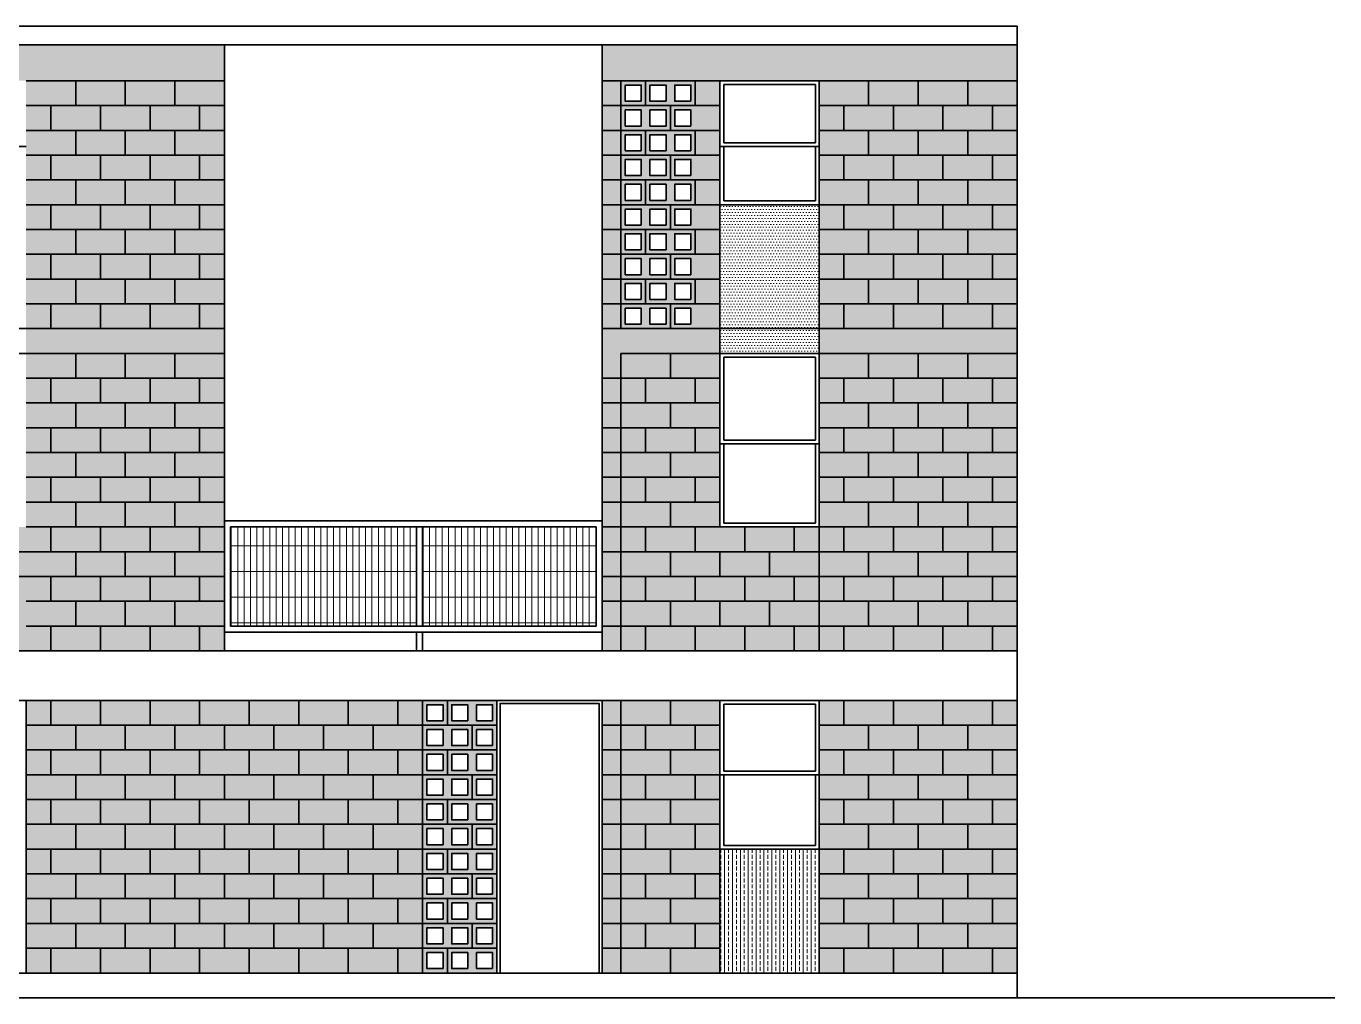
# Model space of a CAD drawing. Header units: inches. Extents: x 5.4 to 30.9, y 7.9 to 27.5.
# Drawn here: x 19.66 to 30.22, y 7.87 to 15.71 of the extents above; entities that cross this region are included whole.
import ezdxf

# ---------------------------------------------------------------- set-up
doc = ezdxf.new("R2010")
doc.units = ezdxf.units.IN
doc.header["$MEASUREMENT"] = 0
for name, color, linetype, lineweight in [('A-ELEV-MBE1', 7, 'Continuous', 35), ('A-ELEV-PATT', 8, 'Continuous', 18), ('A-SECT-MCUT', 7, 'Continuous', 35)]:
    doc.layers.add(name, color=color, linetype=linetype, lineweight=lineweight)
pattern_1 = [(90, (-15.88108, -252.227514), (-0.05159375, 2e-17), []), (180, (-15.88108, -252.22751), (-8e-17, -0.206375), [])]
pattern_2 = [(360, (-15.88108, -252.227514), (0.01984375, 0.0396875), [0, -0.0396875])]

msp = doc.modelspace()

# ---------------------------------------------------------------- hatches: boundary and pattern name
at = {"layer": 'A-ELEV-PATT'}
h = msp.add_hatch(dxfattribs=at)
h.set_pattern_fill('DOTS', color=256, scale=0.025, angle=180, style=0)
h.set_pattern_definition([(360, (-9.48108, -252.227514), (0.01984375, 0.0396875), [0, -0.0396875])])
h.paths.add_polyline_path([(21.262, 15.565), (17.912, 15.565), (17.912, 10.674), (21.262, 10.674)])
h.paths.add_polyline_path([(19.662, 11.674), (18.862, 11.674), (18.862, 15.274), (19.662, 15.274)], flags=16)
h.paths.add_polyline_path([(18.627, 13.509), (18.497, 13.509), (18.497, 13.639), (18.627, 13.639)], flags=16)
h.paths.add_polyline_path([(18.627, 13.439), (18.627, 13.309), (18.497, 13.309), (18.497, 13.439)], flags=16)
h.paths.add_polyline_path([(18.627, 13.709), (18.497, 13.709), (18.497, 13.839), (18.627, 13.839)], flags=16)
h.paths.add_polyline_path([(18.627, 13.909), (18.497, 13.909), (18.497, 14.039), (18.627, 14.039)], flags=16)
h.paths.add_polyline_path([(18.627, 14.109), (18.497, 14.109), (18.497, 14.239), (18.627, 14.239)], flags=16)
h.paths.add_polyline_path([(18.627, 14.309), (18.497, 14.309), (18.497, 14.439), (18.627, 14.439)], flags=16)
h.paths.add_polyline_path([(18.427, 13.509), (18.297, 13.509), (18.297, 13.639), (18.427, 13.639)], flags=16)
h.paths.add_polyline_path([(18.427, 13.439), (18.427, 13.309), (18.297, 13.309), (18.297, 13.439)], flags=16)
h.paths.add_polyline_path([(18.427, 13.709), (18.297, 13.709), (18.297, 13.839), (18.427, 13.839)], flags=16)
h.paths.add_polyline_path([(18.427, 13.909), (18.297, 13.909), (18.297, 14.039), (18.427, 14.039)], flags=16)
h.paths.add_polyline_path([(18.627, 14.509), (18.497, 14.509), (18.497, 14.639), (18.627, 14.639)], flags=16)
h.paths.add_polyline_path([(18.427, 14.109), (18.297, 14.109), (18.297, 14.239), (18.427, 14.239)], flags=16)
h.paths.add_polyline_path([(18.427, 14.309), (18.297, 14.309), (18.297, 14.439), (18.427, 14.439)], flags=16)
h.paths.add_polyline_path([(18.627, 14.709), (18.497, 14.709), (18.497, 14.839), (18.627, 14.839)], flags=16)
h.paths.add_polyline_path([(18.227, 13.509), (18.097, 13.509), (18.097, 13.639), (18.227, 13.639)], flags=16)
h.paths.add_polyline_path([(18.227, 13.439), (18.227, 13.309), (18.097, 13.309), (18.097, 13.439)], flags=16)
h.paths.add_polyline_path([(18.227, 13.709), (18.097, 13.709), (18.097, 13.839), (18.227, 13.839)], flags=16)
h.paths.add_polyline_path([(18.427, 14.509), (18.297, 14.509), (18.297, 14.639), (18.427, 14.639)], flags=16)
h.paths.add_polyline_path([(18.227, 13.909), (18.097, 13.909), (18.097, 14.039), (18.227, 14.039)], flags=16)
h.paths.add_polyline_path([(18.627, 14.909), (18.497, 14.909), (18.497, 15.039), (18.627, 15.039)], flags=16)
h.paths.add_polyline_path([(18.227, 14.109), (18.097, 14.109), (18.097, 14.239), (18.227, 14.239)], flags=16)
h.paths.add_polyline_path([(18.427, 14.709), (18.297, 14.709), (18.297, 14.839), (18.427, 14.839)], flags=16)
h.paths.add_polyline_path([(18.227, 14.309), (18.097, 14.309), (18.097, 14.439), (18.227, 14.439)], flags=16)
h.paths.add_polyline_path([(18.627, 15.109), (18.497, 15.109), (18.497, 15.239), (18.627, 15.239)], flags=16)
h.paths.add_polyline_path([(18.227, 14.509), (18.097, 14.509), (18.097, 14.639), (18.227, 14.639)], flags=16)
h.paths.add_polyline_path([(18.427, 14.909), (18.297, 14.909), (18.297, 15.039), (18.427, 15.039)], flags=16)
h.paths.add_polyline_path([(18.227, 14.709), (18.097, 14.709), (18.097, 14.839), (18.227, 14.839)], flags=16)
h.paths.add_polyline_path([(18.427, 15.109), (18.297, 15.109), (18.297, 15.239), (18.427, 15.239)], flags=16)
h.paths.add_polyline_path([(18.227, 14.909), (18.097, 14.909), (18.097, 15.039), (18.227, 15.039)], flags=16)
h.paths.add_polyline_path([(18.227, 15.109), (18.097, 15.109), (18.097, 15.239), (18.227, 15.239)], flags=16)
h = msp.add_hatch(dxfattribs=at)
h.set_pattern_fill('DOTS', color=256, scale=0.025, angle=180, style=0)
h.set_pattern_definition([(360, (-3.08108, -252.227514), (0.01984375, 0.0396875), [0, -0.0396875])])
h.paths.add_polyline_path([(27.662, 15.565), (24.312, 15.565), (24.312, 10.674), (27.662, 10.674)])
h.paths.add_polyline_path([(26.062, 11.674), (25.262, 11.674), (25.262, 15.274), (26.062, 15.274)], flags=16)
h.paths.add_polyline_path([(25.027, 13.509), (24.897, 13.509), (24.897, 13.639), (25.027, 13.639)], flags=16)
h.paths.add_polyline_path([(25.027, 13.439), (25.027, 13.309), (24.897, 13.309), (24.897, 13.439)], flags=16)
h.paths.add_polyline_path([(25.027, 13.709), (24.897, 13.709), (24.897, 13.839), (25.027, 13.839)], flags=16)
h.paths.add_polyline_path([(25.027, 13.909), (24.897, 13.909), (24.897, 14.039), (25.027, 14.039)], flags=16)
h.paths.add_polyline_path([(25.027, 14.109), (24.897, 14.109), (24.897, 14.239), (25.027, 14.239)], flags=16)
h.paths.add_polyline_path([(25.027, 14.309), (24.897, 14.309), (24.897, 14.439), (25.027, 14.439)], flags=16)
h.paths.add_polyline_path([(24.827, 13.509), (24.697, 13.509), (24.697, 13.639), (24.827, 13.639)], flags=16)
h.paths.add_polyline_path([(24.827, 13.439), (24.827, 13.309), (24.697, 13.309), (24.697, 13.439)], flags=16)
h.paths.add_polyline_path([(24.827, 13.709), (24.697, 13.709), (24.697, 13.839), (24.827, 13.839)], flags=16)
h.paths.add_polyline_path([(24.827, 13.909), (24.697, 13.909), (24.697, 14.039), (24.827, 14.039)], flags=16)
h.paths.add_polyline_path([(25.027, 14.509), (24.897, 14.509), (24.897, 14.639), (25.027, 14.639)], flags=16)
h.paths.add_polyline_path([(24.827, 14.109), (24.697, 14.109), (24.697, 14.239), (24.827, 14.239)], flags=16)
h.paths.add_polyline_path([(24.827, 14.309), (24.697, 14.309), (24.697, 14.439), (24.827, 14.439)], flags=16)
h.paths.add_polyline_path([(25.027, 14.709), (24.897, 14.709), (24.897, 14.839), (25.027, 14.839)], flags=16)
h.paths.add_polyline_path([(24.627, 13.509), (24.497, 13.509), (24.497, 13.639), (24.627, 13.639)], flags=16)
h.paths.add_polyline_path([(24.627, 13.439), (24.627, 13.309), (24.497, 13.309), (24.497, 13.439)], flags=16)
h.paths.add_polyline_path([(24.627, 13.709), (24.497, 13.709), (24.497, 13.839), (24.627, 13.839)], flags=16)
h.paths.add_polyline_path([(24.827, 14.509), (24.697, 14.509), (24.697, 14.639), (24.827, 14.639)], flags=16)
h.paths.add_polyline_path([(24.627, 13.909), (24.497, 13.909), (24.497, 14.039), (24.627, 14.039)], flags=16)
h.paths.add_polyline_path([(25.027, 14.909), (24.897, 14.909), (24.897, 15.039), (25.027, 15.039)], flags=16)
h.paths.add_polyline_path([(24.627, 14.109), (24.497, 14.109), (24.497, 14.239), (24.627, 14.239)], flags=16)
h.paths.add_polyline_path([(24.827, 14.709), (24.697, 14.709), (24.697, 14.839), (24.827, 14.839)], flags=16)
h.paths.add_polyline_path([(24.627, 14.309), (24.497, 14.309), (24.497, 14.439), (24.627, 14.439)], flags=16)
h.paths.add_polyline_path([(25.027, 15.109), (24.897, 15.109), (24.897, 15.239), (25.027, 15.239)], flags=16)
h.paths.add_polyline_path([(24.627, 14.509), (24.497, 14.509), (24.497, 14.639), (24.627, 14.639)], flags=16)
h.paths.add_polyline_path([(24.827, 14.909), (24.697, 14.909), (24.697, 15.039), (24.827, 15.039)], flags=16)
h.paths.add_polyline_path([(24.627, 14.709), (24.497, 14.709), (24.497, 14.839), (24.627, 14.839)], flags=16)
h.paths.add_polyline_path([(24.827, 15.109), (24.697, 15.109), (24.697, 15.239), (24.827, 15.239)], flags=16)
h.paths.add_polyline_path([(24.627, 14.909), (24.497, 14.909), (24.497, 15.039), (24.627, 15.039)], flags=16)
h.paths.add_polyline_path([(24.627, 15.109), (24.497, 15.109), (24.497, 15.239), (24.627, 15.239)], flags=16)
h = msp.add_hatch(dxfattribs=at)
h.set_pattern_fill('DOTS', color=256, scale=0.015, angle=180, style=0)
h.set_pattern_definition([(360, (-3.08108, -252.227514), (0.01190625, 0.0238125), [0, -0.0238125])])
h.paths.add_polyline_path([(26.062, 14.274), (25.262, 14.274), (25.262, 13.074), (26.062, 13.074)])
h = msp.add_hatch(dxfattribs=at)
h.set_pattern_fill('GRATE', color=256, scale=0.065, angle=270, style=0)
h.set_pattern_definition(pattern_1)
h.paths.add_polyline_path([(21.312, 10.874), (22.812, 10.874), (22.812, 11.674), (21.312, 11.674)])
h = msp.add_hatch(dxfattribs=at)
h.set_pattern_fill('GRATE', color=256, scale=0.065, angle=270, style=0)
h.set_pattern_definition(pattern_1)
h.paths.add_polyline_path([(24.262, 11.674), (22.862, 11.674), (22.862, 10.874), (24.262, 10.874)])
h = msp.add_hatch(dxfattribs=at)
h.set_pattern_fill('DOTS', color=256, scale=0.025, angle=180, style=0)
h.set_pattern_definition(pattern_2)
h.paths.add_polyline_path([(21.262, 10.274), (19.662, 10.274), (19.662, 8.074), (21.262, 8.074), (23.462, 8.074), (23.462, 10.274)])
h.paths.add_polyline_path([(22.897, 9.309), (22.897, 9.439), (23.027, 9.439), (23.027, 9.309)], flags=16)
h.paths.add_polyline_path([(22.897, 9.239), (23.027, 9.239), (23.027, 9.109), (22.897, 9.109)], flags=16)
h.paths.add_polyline_path([(22.897, 9.509), (22.897, 9.639), (23.027, 9.639), (23.027, 9.509)], flags=16)
h.paths.add_polyline_path([(22.897, 9.039), (23.027, 9.039), (23.027, 8.909), (22.897, 8.909)], flags=16)
h.paths.add_polyline_path([(22.897, 9.709), (22.897, 9.839), (23.027, 9.839), (23.027, 9.709)], flags=16)
h.paths.add_polyline_path([(22.897, 8.839), (23.027, 8.839), (23.027, 8.709), (22.897, 8.709)], flags=16)
h.paths.add_polyline_path([(22.897, 9.909), (22.897, 10.039), (23.027, 10.039), (23.027, 9.909)], flags=16)
h.paths.add_polyline_path([(22.897, 8.639), (23.027, 8.639), (23.027, 8.509), (22.897, 8.509)], flags=16)
h.paths.add_polyline_path([(23.097, 9.309), (23.097, 9.439), (23.227, 9.439), (23.227, 9.309)], flags=16)
h.paths.add_polyline_path([(23.097, 9.239), (23.227, 9.239), (23.227, 9.109), (23.097, 9.109)], flags=16)
h.paths.add_polyline_path([(22.897, 10.109), (22.897, 10.239), (23.027, 10.239), (23.027, 10.109)], flags=16)
h.paths.add_polyline_path([(23.097, 9.509), (23.097, 9.639), (23.227, 9.639), (23.227, 9.509)], flags=16)
h.paths.add_polyline_path([(23.097, 9.039), (23.227, 9.039), (23.227, 8.909), (23.097, 8.909)], flags=16)
h.paths.add_polyline_path([(22.897, 8.439), (23.027, 8.439), (23.027, 8.309), (22.897, 8.309)], flags=16)
h.paths.add_polyline_path([(23.097, 9.709), (23.097, 9.839), (23.227, 9.839), (23.227, 9.709)], flags=16)
h.paths.add_polyline_path([(23.097, 8.839), (23.227, 8.839), (23.227, 8.709), (23.097, 8.709)], flags=16)
h.paths.add_polyline_path([(23.097, 9.909), (23.097, 10.039), (23.227, 10.039), (23.227, 9.909)], flags=16)
h.paths.add_polyline_path([(23.097, 8.639), (23.227, 8.639), (23.227, 8.509), (23.097, 8.509)], flags=16)
h.paths.add_polyline_path([(22.897, 8.239), (23.027, 8.239), (23.027, 8.109), (22.897, 8.109)], flags=16)
h.paths.add_polyline_path([(23.097, 10.109), (23.097, 10.239), (23.227, 10.239), (23.227, 10.109)], flags=16)
h.paths.add_polyline_path([(23.097, 8.439), (23.227, 8.439), (23.227, 8.309), (23.097, 8.309)], flags=16)
h.paths.add_polyline_path([(23.297, 9.309), (23.297, 9.439), (23.427, 9.439), (23.427, 9.309)], flags=16)
h.paths.add_polyline_path([(23.297, 9.239), (23.427, 9.239), (23.427, 9.109), (23.297, 9.109)], flags=16)
h.paths.add_polyline_path([(23.297, 9.509), (23.297, 9.639), (23.427, 9.639), (23.427, 9.509)], flags=16)
h.paths.add_polyline_path([(23.297, 9.039), (23.427, 9.039), (23.427, 8.909), (23.297, 8.909)], flags=16)
h.paths.add_polyline_path([(23.297, 9.709), (23.297, 9.839), (23.427, 9.839), (23.427, 9.709)], flags=16)
h.paths.add_polyline_path([(23.297, 8.839), (23.427, 8.839), (23.427, 8.709), (23.297, 8.709)], flags=16)
h.paths.add_polyline_path([(23.097, 8.239), (23.227, 8.239), (23.227, 8.109), (23.097, 8.109)], flags=16)
h.paths.add_polyline_path([(23.297, 9.909), (23.297, 10.039), (23.427, 10.039), (23.427, 9.909)], flags=16)
h.paths.add_polyline_path([(23.297, 8.639), (23.427, 8.639), (23.427, 8.509), (23.297, 8.509)], flags=16)
h.paths.add_polyline_path([(23.297, 10.109), (23.297, 10.239), (23.427, 10.239), (23.427, 10.109)], flags=16)
h.paths.add_polyline_path([(23.297, 8.439), (23.427, 8.439), (23.427, 8.309), (23.297, 8.309)], flags=16)
h.paths.add_polyline_path([(23.297, 8.239), (23.427, 8.239), (23.427, 8.109), (23.297, 8.109)], flags=16)
h = msp.add_hatch(dxfattribs=at)
h.set_pattern_fill('DOTS', color=256, scale=0.025, angle=180, style=0)
h.set_pattern_definition(pattern_2)
h.paths.add_polyline_path([(25.262, 10.274), (24.312, 10.274), (24.312, 8.074), (25.262, 8.074)])
h.paths.add_polyline_path([(27.662, 10.274), (26.062, 10.274), (26.062, 8.074), (27.662, 8.074)])
h = msp.add_hatch(dxfattribs=at)
h.set_pattern_fill('BRASS', color=256, scale=0.01, angle=270, style=0)
h.set_pattern_definition([(90, (-0.48108, -252.227514), (-0.0635, 2e-17), []), (90, (-0.51283, -252.227514), (-0.0635, 2e-17), [0.03175, -0.015875])])
h.paths.add_polyline_path([(26.062, 9.074), (25.262, 9.074), (25.262, 8.074), (26.062, 8.074)])

# ---------------------------------------------------------------- linework, layer by layer
at = {"layer": 'A-ELEV-MBE1'}
for p, q in [((27.662, 15.715), (8.312, 15.715)), ((27.662, 15.715), (27.662, 8.074)), ((27.662, 15.565), (8.312, 15.565)), ((21.262, 15.565), (21.262, 10.674)), ((24.312, 15.565), (24.312, 10.674)), ((21.262, 15.274), (19.662, 15.274)), ((20.062, 15.274), (20.062, 15.074)), ((20.462, 15.274), (20.462, 15.074)), ((20.862, 15.274), (20.862, 15.074)), ((24.462, 15.274), (24.312, 15.274)), ((25.262, 15.274), (24.462, 15.274)), ((24.462, 13.274), (24.462, 15.274)), ((24.662, 15.074), (24.662, 15.274)), ((25.062, 15.074), (25.062, 15.274)), ((25.262, 15.274), (25.262, 13.074)), ((26.062, 15.274), (25.262, 15.274)), ((26.032, 15.244), (25.292, 15.244)), ((25.292, 15.244), (25.292, 14.774)), ((26.032, 15.244), (26.032, 14.774)), ((26.062, 15.274), (26.062, 13.074)), ((26.062, 15.274), (27.662, 15.274)), ((26.462, 15.274), (26.462, 15.074)), ((26.862, 15.274), (26.862, 15.074)), ((27.262, 15.274), (27.262, 15.074)), ((21.262, 15.074), (19.662, 15.074)), ((19.862, 15.074), (19.862, 14.874)), ((20.262, 15.074), (20.262, 14.874)), ((20.662, 15.074), (20.662, 14.874)), ((21.062, 15.074), (21.062, 14.874)), ((24.462, 15.074), (24.312, 15.074)), ((25.262, 15.074), (24.462, 15.074)), ((24.862, 14.874), (24.862, 15.074)), ((27.662, 15.074), (26.062, 15.074)), ((26.262, 15.074), (26.262, 14.874)), ((26.662, 15.074), (26.662, 14.874)), ((27.062, 15.074), (27.062, 14.874)), ((27.462, 15.074), (27.462, 14.874)), ((21.262, 14.874), (19.662, 14.874)), ((20.062, 14.874), (20.062, 14.674)), ((20.462, 14.874), (20.462, 14.674)), ((20.862, 14.874), (20.862, 14.674)), ((24.462, 14.874), (24.312, 14.874)), ((25.262, 14.874), (24.462, 14.874)), ((24.662, 14.674), (24.662, 14.874)), ((25.062, 14.674), (25.062, 14.874)), ((27.662, 14.874), (26.062, 14.874)), ((26.462, 14.874), (26.462, 14.674)), ((26.862, 14.874), (26.862, 14.674)), ((27.262, 14.874), (27.262, 14.674)), ((25.292, 14.744), (25.292, 14.304)), ((26.032, 14.744), (26.032, 14.304)), ((21.262, 14.674), (19.662, 14.674)), ((19.862, 14.674), (19.862, 14.474)), ((20.262, 14.674), (20.262, 14.474)), ((20.662, 14.674), (20.662, 14.474)), ((21.062, 14.674), (21.062, 14.474)), ((24.462, 14.674), (24.312, 14.674)), ((25.262, 14.674), (24.462, 14.674)), ((24.862, 14.474), (24.862, 14.674)), ((27.662, 14.674), (26.062, 14.674)), ((26.262, 14.674), (26.262, 14.474)), ((26.662, 14.674), (26.662, 14.474)), ((27.062, 14.674), (27.062, 14.474)), ((27.462, 14.674), (27.462, 14.474)), ((21.262, 14.474), (19.662, 14.474)), ((20.062, 14.474), (20.062, 14.274)), ((20.462, 14.474), (20.462, 14.274)), ((20.862, 14.474), (20.862, 14.274)), ((24.462, 14.474), (24.312, 14.474)), ((25.262, 14.474), (24.462, 14.474)), ((24.662, 14.274), (24.662, 14.474)), ((25.062, 14.274), (25.062, 14.474)), ((27.662, 14.474), (26.062, 14.474)), ((26.462, 14.474), (26.462, 14.274)), ((26.862, 14.474), (26.862, 14.274)), ((27.262, 14.474), (27.262, 14.274)), ((21.262, 14.274), (19.662, 14.274)), ((19.862, 14.274), (19.862, 14.074)), ((20.262, 14.274), (20.262, 14.074)), ((20.662, 14.274), (20.662, 14.074)), ((21.062, 14.274), (21.062, 14.074)), ((24.462, 14.274), (24.312, 14.274)), ((25.262, 14.274), (24.462, 14.274)), ((24.862, 14.074), (24.862, 14.274)), ((26.062, 14.274), (25.262, 14.274)), ((26.032, 14.304), (25.292, 14.304)), ((27.662, 14.274), (26.062, 14.274)), ((26.262, 14.274), (26.262, 14.074)), ((26.662, 14.274), (26.662, 14.074)), ((27.062, 14.274), (27.062, 14.074)), ((27.462, 14.274), (27.462, 14.074)), ((21.262, 14.074), (19.662, 14.074)), ((20.062, 14.074), (20.062, 13.874)), ((20.462, 14.074), (20.462, 13.874)), ((20.862, 14.074), (20.862, 13.874)), ((24.462, 14.074), (24.312, 14.074)), ((25.262, 14.074), (24.462, 14.074)), ((24.662, 13.874), (24.662, 14.074)), ((25.062, 13.874), (25.062, 14.074)), ((27.662, 14.074), (26.062, 14.074)), ((26.462, 14.074), (26.462, 13.874)), ((26.862, 14.074), (26.862, 13.874)), ((27.262, 14.074), (27.262, 13.874)), ((21.262, 13.874), (19.662, 13.874)), ((19.862, 13.874), (19.862, 13.674)), ((20.262, 13.874), (20.262, 13.674)), ((20.662, 13.874), (20.662, 13.674)), ((21.062, 13.874), (21.062, 13.674)), ((24.462, 13.874), (24.312, 13.874)), ((25.262, 13.874), (24.462, 13.874)), ((24.862, 13.674), (24.862, 13.874)), ((27.662, 13.874), (26.062, 13.874)), ((26.262, 13.874), (26.262, 13.674)), ((26.662, 13.874), (26.662, 13.674)), ((27.062, 13.874), (27.062, 13.674)), ((27.462, 13.874), (27.462, 13.674)), ((21.262, 13.674), (19.662, 13.674)), ((20.062, 13.674), (20.062, 13.474)), ((20.462, 13.674), (20.462, 13.474)), ((20.862, 13.674), (20.862, 13.474)), ((24.462, 13.674), (24.312, 13.674)), ((25.262, 13.674), (24.462, 13.674)), ((24.662, 13.474), (24.662, 13.674)), ((25.062, 13.474), (25.062, 13.674)), ((27.662, 13.674), (26.062, 13.674)), ((26.462, 13.674), (26.462, 13.474)), ((26.862, 13.674), (26.862, 13.474)), ((27.262, 13.674), (27.262, 13.474)), ((21.262, 13.474), (19.662, 13.474)), ((19.862, 13.474), (19.862, 13.274)), ((20.262, 13.474), (20.262, 13.274)), ((20.662, 13.474), (20.662, 13.274)), ((21.062, 13.474), (21.062, 13.274)), ((24.462, 13.474), (24.312, 13.474)), ((25.262, 13.474), (24.462, 13.474)), ((24.862, 13.274), (24.862, 13.474)), ((27.662, 13.474), (26.062, 13.474)), ((26.262, 13.474), (26.262, 13.274)), ((26.662, 13.474), (26.662, 13.274)), ((27.062, 13.474), (27.062, 13.274)), ((27.462, 13.474), (27.462, 13.274)), ((17.912, 13.274), (21.262, 13.274)), ((24.312, 13.274), (27.662, 13.274)), ((18.062, 13.074), (21.262, 13.074)), ((20.062, 13.074), (20.062, 12.874)), ((20.462, 13.074), (20.462, 12.874)), ((20.862, 13.074), (20.862, 12.874)), ((24.462, 13.074), (24.462, 12.874)), ((24.462, 13.074), (27.662, 13.074)), ((24.862, 13.074), (24.862, 12.874)), ((25.262, 13.074), (25.262, 11.674)), ((26.062, 13.074), (25.262, 13.074)), ((26.032, 13.044), (25.292, 13.044)), ((25.292, 13.044), (25.292, 12.374)), ((26.032, 13.044), (26.032, 12.374)), ((26.062, 13.074), (26.062, 11.674)), ((26.462, 13.074), (26.462, 12.874)), ((26.862, 13.074), (26.862, 12.874)), ((27.262, 13.074), (27.262, 12.874)), ((21.262, 12.874), (19.662, 12.874)), ((19.862, 12.874), (19.862, 12.674)), ((20.262, 12.874), (20.262, 12.674)), ((20.662, 12.874), (20.662, 12.674)), ((21.062, 12.874), (21.062, 12.674)), ((24.462, 12.874), (24.312, 12.874)), ((24.462, 12.874), (24.462, 10.674)), ((25.262, 12.874), (24.462, 12.874)), ((24.662, 12.874), (24.662, 12.674)), ((25.062, 12.874), (25.062, 12.674)), ((27.662, 12.874), (26.062, 12.874)), ((26.262, 12.874), (26.262, 12.674)), ((26.662, 12.874), (26.662, 12.674)), ((27.062, 12.874), (27.062, 12.674)), ((27.462, 12.874), (27.462, 12.674)), ((21.262, 12.674), (19.662, 12.674)), ((20.062, 12.674), (20.062, 12.474)), ((20.462, 12.674), (20.462, 12.474)), ((20.862, 12.674), (20.862, 12.474)), ((24.462, 12.674), (24.312, 12.674)), ((25.262, 12.674), (24.462, 12.674)), ((24.862, 12.674), (24.862, 12.474)), ((27.662, 12.674), (26.062, 12.674)), ((26.462, 12.674), (26.462, 12.474)), ((26.862, 12.674), (26.862, 12.474)), ((27.262, 12.674), (27.262, 12.474)), ((21.262, 12.474), (19.662, 12.474)), ((19.862, 12.474), (19.862, 12.274)), ((20.262, 12.474), (20.262, 12.274)), ((20.662, 12.474), (20.662, 12.274)), ((21.062, 12.474), (21.062, 12.274)), ((24.462, 12.474), (24.312, 12.474)), ((25.262, 12.474), (24.462, 12.474)), ((24.662, 12.474), (24.662, 12.274)), ((25.062, 12.474), (25.062, 12.274)), ((27.662, 12.474), (26.062, 12.474)), ((26.262, 12.474), (26.262, 12.274)), ((26.662, 12.474), (26.662, 12.274)), ((27.062, 12.474), (27.062, 12.274)), ((27.462, 12.474), (27.462, 12.274)), ((21.262, 12.274), (19.662, 12.274)), ((20.062, 12.274), (20.062, 12.074)), ((20.462, 12.274), (20.462, 12.074)), ((20.862, 12.274), (20.862, 12.074)), ((24.462, 12.274), (24.312, 12.274)), ((25.262, 12.274), (24.462, 12.274)), ((24.862, 12.274), (24.862, 12.074)), ((25.292, 12.344), (25.292, 11.704)), ((26.032, 12.344), (26.032, 11.704)), ((27.662, 12.274), (26.062, 12.274)), ((26.462, 12.274), (26.462, 12.074)), ((26.862, 12.274), (26.862, 12.074)), ((27.262, 12.274), (27.262, 12.074)), ((21.262, 12.074), (19.662, 12.074)), ((19.862, 12.074), (19.862, 11.874)), ((20.262, 12.074), (20.262, 11.874)), ((20.662, 12.074), (20.662, 11.874)), ((21.062, 12.074), (21.062, 11.874)), ((24.462, 12.074), (24.312, 12.074)), ((25.262, 12.074), (24.462, 12.074)), ((24.662, 12.074), (24.662, 11.874)), ((25.062, 12.074), (25.062, 11.874)), ((27.662, 12.074), (26.062, 12.074)), ((26.262, 12.074), (26.262, 11.874)), ((26.662, 12.074), (26.662, 11.874)), ((27.062, 12.074), (27.062, 11.874)), ((27.462, 12.074), (27.462, 11.874)), ((21.262, 11.874), (19.662, 11.874)), ((20.062, 11.874), (20.062, 11.674)), ((20.462, 11.874), (20.462, 11.674)), ((20.862, 11.874), (20.862, 11.674)), ((24.462, 11.874), (24.312, 11.874)), ((25.262, 11.874), (24.462, 11.874)), ((24.862, 11.874), (24.862, 11.674)), ((27.662, 11.874), (26.062, 11.874)), ((26.462, 11.874), (26.462, 11.674)), ((26.862, 11.874), (26.862, 11.674)), ((27.262, 11.874), (27.262, 11.674)), ((21.262, 11.674), (19.662, 11.674)), ((19.862, 11.674), (19.862, 11.474)), ((20.262, 11.674), (20.262, 11.474)), ((20.662, 11.674), (20.662, 11.474)), ((21.062, 11.674), (21.062, 11.474)), ((24.312, 11.724), (21.262, 11.724)), ((24.462, 11.674), (24.312, 11.674)), ((25.262, 11.674), (24.462, 11.674)), ((24.662, 11.674), (24.662, 11.474)), ((25.062, 11.674), (25.062, 11.474)), ((26.062, 11.674), (25.262, 11.674)), ((26.032, 11.704), (25.292, 11.704)), ((25.462, 11.674), (25.462, 11.474)), ((25.862, 11.674), (25.862, 11.474)), ((27.662, 11.674), (26.062, 11.674)), ((26.062, 11.674), (26.062, 10.674)), ((26.262, 11.674), (26.262, 11.474)), ((26.662, 11.674), (26.662, 11.474)), ((27.062, 11.674), (27.062, 11.474)), ((27.462, 11.674), (27.462, 11.474)), ((19.662, 11.474), (18.062, 11.474)), ((21.262, 11.474), (19.662, 11.474)), ((20.062, 11.474), (20.062, 11.274)), ((20.462, 11.474), (20.462, 11.274)), ((20.862, 11.474), (20.862, 11.274)), ((24.462, 11.474), (24.312, 11.474)), ((26.062, 11.474), (24.462, 11.474)), ((24.862, 11.474), (24.862, 11.274)), ((25.262, 11.474), (25.262, 11.274)), ((25.662, 11.474), (25.662, 11.274)), ((27.662, 11.474), (26.062, 11.474)), ((26.462, 11.474), (26.462, 11.274)), ((26.862, 11.474), (26.862, 11.274)), ((27.262, 11.474), (27.262, 11.274)), ((19.662, 11.274), (18.062, 11.274)), ((21.262, 11.274), (19.662, 11.274)), ((19.862, 11.274), (19.862, 11.074)), ((20.262, 11.274), (20.262, 11.074)), ((20.662, 11.274), (20.662, 11.074)), ((21.062, 11.274), (21.062, 11.074)), ((24.462, 11.274), (24.312, 11.274)), ((26.062, 11.274), (24.462, 11.274)), ((24.662, 11.274), (24.662, 11.074)), ((25.062, 11.274), (25.062, 11.074)), ((25.462, 11.274), (25.462, 11.074)), ((25.862, 11.274), (25.862, 11.074)), ((27.662, 11.274), (26.062, 11.274)), ((26.262, 11.274), (26.262, 11.074)), ((26.662, 11.274), (26.662, 11.074)), ((27.062, 11.274), (27.062, 11.074)), ((27.462, 11.274), (27.462, 11.074)), ((21.262, 11.074), (19.662, 11.074)), ((20.062, 11.074), (20.062, 10.874)), ((20.462, 11.074), (20.462, 10.874)), ((20.862, 11.074), (20.862, 10.874)), ((24.462, 11.074), (24.312, 11.074)), ((26.062, 11.074), (24.462, 11.074)), ((24.862, 11.074), (24.862, 10.874)), ((25.262, 11.074), (25.262, 10.874)), ((25.662, 11.074), (25.662, 10.874)), ((27.662, 11.074), (26.062, 11.074)), ((26.462, 11.074), (26.462, 10.874)), ((26.862, 11.074), (26.862, 10.874)), ((27.262, 11.074), (27.262, 10.874)), ((21.262, 10.874), (19.662, 10.874)), ((19.862, 10.874), (19.862, 10.674)), ((20.262, 10.874), (20.262, 10.674)), ((20.662, 10.874), (20.662, 10.674)), ((21.062, 10.874), (21.062, 10.674)), ((24.312, 10.824), (21.262, 10.824)), ((21.262, 10.824), (24.312, 10.824)), ((24.462, 10.874), (24.312, 10.874)), ((26.062, 10.874), (24.462, 10.874)), ((24.662, 10.874), (24.662, 10.674)), ((25.062, 10.874), (25.062, 10.674)), ((25.462, 10.874), (25.462, 10.674)), ((25.862, 10.874), (25.862, 10.674)), ((27.662, 10.874), (26.062, 10.874)), ((26.262, 10.874), (26.262, 10.674)), ((26.662, 10.874), (26.662, 10.674)), ((27.062, 10.874), (27.062, 10.674)), ((27.462, 10.874), (27.462, 10.674)), ((21.262, 10.674), (14.862, 10.674)), ((27.662, 10.674), (21.262, 10.674)), ((21.262, 10.274), (8.312, 10.274)), ((19.662, 10.274), (19.662, 8.074)), ((19.862, 10.274), (19.862, 10.074)), ((20.262, 10.274), (20.262, 10.074)), ((20.662, 10.274), (20.662, 10.074)), ((21.062, 10.274), (21.062, 10.074)), ((27.662, 10.274), (21.262, 10.274)), ((21.462, 10.274), (21.462, 10.074)), ((21.862, 10.274), (21.862, 10.074)), ((22.262, 10.274), (22.262, 10.074)), ((22.662, 10.274), (22.662, 10.074)), ((22.862, 10.274), (22.862, 8.074)), ((23.062, 10.274), (23.062, 10.074)), ((23.462, 10.274), (23.462, 8.074)), ((24.312, 10.274), (24.312, 8.074)), ((24.462, 10.274), (24.462, 8.074)), ((24.862, 10.274), (24.862, 10.074)), ((25.262, 8.074), (25.262, 10.274)), ((26.062, 10.274), (26.062, 8.074)), ((26.262, 10.274), (26.262, 10.074)), ((26.662, 10.274), (26.662, 10.074)), ((27.062, 10.274), (27.062, 10.074)), ((27.462, 10.274), (27.462, 10.074)), ((26.032, 10.244), (25.292, 10.244)), ((25.292, 10.244), (25.292, 9.704)), ((26.032, 10.244), (26.032, 9.704)), ((22.862, 10.074), (19.662, 10.074)), ((20.062, 10.074), (20.062, 9.874)), ((20.462, 10.074), (20.462, 9.874)), ((20.862, 10.074), (20.862, 9.874)), ((21.262, 10.074), (21.262, 9.874)), ((21.662, 10.074), (21.662, 9.874)), ((22.062, 10.074), (22.062, 9.874)), ((22.462, 10.074), (22.462, 9.874)), ((22.862, 10.074), (23.462, 10.074)), ((23.262, 10.074), (23.262, 9.874)), ((25.262, 10.074), (24.312, 10.074)), ((24.662, 10.074), (24.662, 9.874)), ((25.062, 10.074), (25.062, 9.874)), ((27.662, 10.074), (26.062, 10.074)), ((26.462, 10.074), (26.462, 9.874)), ((26.862, 10.074), (26.862, 9.874)), ((27.262, 10.074), (27.262, 9.874)), ((22.862, 9.874), (19.662, 9.874)), ((19.862, 9.874), (19.862, 9.674)), ((20.262, 9.874), (20.262, 9.674)), ((20.662, 9.874), (20.662, 9.674)), ((21.062, 9.874), (21.062, 9.674)), ((21.462, 9.874), (21.462, 9.674)), ((21.862, 9.874), (21.862, 9.674)), ((22.262, 9.874), (22.262, 9.674)), ((22.662, 9.874), (22.662, 9.674)), ((22.862, 9.874), (23.462, 9.874)), ((23.062, 9.874), (23.062, 9.674)), ((25.262, 9.874), (24.312, 9.874)), ((24.862, 9.874), (24.862, 9.674)), ((27.662, 9.874), (26.062, 9.874)), ((26.262, 9.874), (26.262, 9.674)), ((26.662, 9.874), (26.662, 9.674)), ((27.062, 9.874), (27.062, 9.674)), ((27.462, 9.874), (27.462, 9.674)), ((22.862, 9.674), (19.662, 9.674)), ((20.062, 9.674), (20.062, 9.474)), ((20.462, 9.674), (20.462, 9.474)), ((20.862, 9.674), (20.862, 9.474)), ((21.262, 9.674), (21.262, 9.474)), ((21.662, 9.674), (21.662, 9.474)), ((22.062, 9.674), (22.062, 9.474)), ((22.462, 9.674), (22.462, 9.474)), ((22.862, 9.674), (23.462, 9.674)), ((23.262, 9.674), (23.262, 9.474)), ((25.462, 9.674), (24.312, 9.674)), ((24.662, 9.674), (24.662, 9.474)), ((25.062, 9.674), (25.062, 9.474)), ((25.292, 9.674), (25.292, 9.104)), ((26.032, 9.674), (26.032, 9.104)), ((27.662, 9.674), (26.062, 9.674)), ((26.462, 9.674), (26.462, 9.474)), ((26.862, 9.674), (26.862, 9.474)), ((27.262, 9.674), (27.262, 9.474)), ((22.862, 9.474), (19.662, 9.474)), ((19.862, 9.474), (19.862, 9.274)), ((20.262, 9.474), (20.262, 9.274)), ((20.662, 9.474), (20.662, 9.274)), ((21.062, 9.474), (21.062, 9.274)), ((21.462, 9.474), (21.462, 9.274)), ((21.862, 9.474), (21.862, 9.274)), ((22.262, 9.474), (22.262, 9.274)), ((22.662, 9.474), (22.662, 9.274)), ((22.862, 9.474), (23.462, 9.474)), ((23.062, 9.474), (23.062, 9.274)), ((25.262, 9.474), (24.312, 9.474)), ((24.862, 9.474), (24.862, 9.274)), ((27.662, 9.474), (26.062, 9.474)), ((26.262, 9.474), (26.262, 9.274)), ((26.662, 9.474), (26.662, 9.274)), ((27.062, 9.474), (27.062, 9.274)), ((27.462, 9.474), (27.462, 9.274)), ((22.862, 9.274), (19.662, 9.274)), ((20.062, 9.274), (20.062, 9.074)), ((20.462, 9.274), (20.462, 9.074)), ((20.862, 9.274), (20.862, 9.074)), ((21.262, 9.274), (21.262, 9.074)), ((21.662, 9.274), (21.662, 9.074)), ((22.062, 9.274), (22.062, 9.074)), ((22.462, 9.274), (22.462, 9.074)), ((22.862, 9.274), (23.462, 9.274)), ((23.262, 9.274), (23.262, 9.074)), ((25.262, 9.274), (24.312, 9.274)), ((24.662, 9.274), (24.662, 9.074)), ((25.062, 9.274), (25.062, 9.074)), ((27.662, 9.274), (26.062, 9.274)), ((26.462, 9.274), (26.462, 9.074)), ((26.862, 9.274), (26.862, 9.074)), ((27.262, 9.274), (27.262, 9.074)), ((26.032, 9.104), (25.292, 9.104)), ((22.862, 9.074), (19.662, 9.074)), ((19.862, 9.074), (19.862, 8.874)), ((20.262, 9.074), (20.262, 8.874)), ((20.662, 9.074), (20.662, 8.874)), ((21.062, 9.074), (21.062, 8.874)), ((21.462, 9.074), (21.462, 8.874)), ((21.862, 9.074), (21.862, 8.874)), ((22.262, 9.074), (22.262, 8.874)), ((22.662, 9.074), (22.662, 8.874)), ((22.862, 9.074), (23.462, 9.074)), ((23.062, 9.074), (23.062, 8.874)), ((25.262, 9.074), (24.312, 9.074)), ((24.862, 9.074), (24.862, 8.874)), ((26.062, 9.074), (25.262, 9.074)), ((27.662, 9.074), (26.062, 9.074)), ((26.262, 9.074), (26.262, 8.874)), ((26.662, 9.074), (26.662, 8.874)), ((27.062, 9.074), (27.062, 8.874)), ((27.462, 9.074), (27.462, 8.874)), ((22.862, 8.874), (19.662, 8.874)), ((20.062, 8.874), (20.062, 8.674)), ((20.462, 8.874), (20.462, 8.674)), ((20.862, 8.874), (20.862, 8.674)), ((21.262, 8.874), (21.262, 8.674)), ((21.662, 8.874), (21.662, 8.674)), ((22.062, 8.874), (22.062, 8.674)), ((22.462, 8.874), (22.462, 8.674)), ((22.862, 8.874), (23.462, 8.874)), ((23.262, 8.874), (23.262, 8.674)), ((25.262, 8.874), (24.312, 8.874)), ((24.662, 8.874), (24.662, 8.674)), ((25.062, 8.874), (25.062, 8.674)), ((27.662, 8.874), (26.062, 8.874)), ((26.462, 8.874), (26.462, 8.674)), ((26.862, 8.874), (26.862, 8.674)), ((27.262, 8.874), (27.262, 8.674)), ((22.862, 8.674), (19.662, 8.674)), ((19.862, 8.674), (19.862, 8.474)), ((20.262, 8.674), (20.262, 8.474)), ((20.662, 8.674), (20.662, 8.474)), ((21.062, 8.674), (21.062, 8.474)), ((21.462, 8.674), (21.462, 8.474)), ((21.862, 8.674), (21.862, 8.474)), ((22.262, 8.674), (22.262, 8.474)), ((22.662, 8.674), (22.662, 8.474)), ((22.862, 8.674), (23.462, 8.674)), ((23.062, 8.674), (23.062, 8.474)), ((25.262, 8.674), (24.312, 8.674)), ((24.862, 8.674), (24.862, 8.474)), ((27.662, 8.674), (26.062, 8.674)), ((26.262, 8.674), (26.262, 8.474)), ((26.662, 8.674), (26.662, 8.474)), ((27.062, 8.674), (27.062, 8.474)), ((27.462, 8.674), (27.462, 8.474)), ((22.862, 8.474), (19.662, 8.474)), ((20.062, 8.474), (20.062, 8.274)), ((20.462, 8.474), (20.462, 8.274)), ((20.862, 8.474), (20.862, 8.274)), ((21.262, 8.474), (21.262, 8.274)), ((21.662, 8.474), (21.662, 8.274)), ((22.062, 8.474), (22.062, 8.274)), ((22.462, 8.474), (22.462, 8.274)), ((22.862, 8.474), (23.462, 8.474)), ((23.262, 8.474), (23.262, 8.274)), ((25.262, 8.474), (24.312, 8.474)), ((24.662, 8.474), (24.662, 8.274)), ((25.062, 8.474), (25.062, 8.274)), ((27.662, 8.474), (26.062, 8.474)), ((26.462, 8.474), (26.462, 8.274)), ((26.862, 8.474), (26.862, 8.274)), ((27.262, 8.474), (27.262, 8.274)), ((22.862, 8.274), (19.662, 8.274)), ((19.862, 8.274), (19.862, 8.074)), ((20.262, 8.274), (20.262, 8.074)), ((20.662, 8.274), (20.662, 8.074)), ((21.062, 8.274), (21.062, 8.074)), ((21.462, 8.274), (21.462, 8.074)), ((21.862, 8.274), (21.862, 8.074)), ((22.262, 8.274), (22.262, 8.074)), ((22.662, 8.274), (22.662, 8.074)), ((22.862, 8.274), (23.462, 8.274)), ((23.062, 8.274), (23.062, 8.074)), ((25.262, 8.274), (24.312, 8.274)), ((24.862, 8.274), (24.862, 8.074)), ((27.662, 8.274), (26.062, 8.274)), ((26.262, 8.274), (26.262, 8.074)), ((26.662, 8.274), (26.662, 8.074)), ((27.062, 8.274), (27.062, 8.074)), ((27.462, 8.274), (27.462, 8.074)), ((21.262, 8.074), (8.312, 8.074)), ((19.766, 8.074), (18.916, 8.074)), ((27.662, 8.074), (21.262, 8.074)), ((27.662, 8.074), (27.662, 7.874))]:
    msp.add_line(p, q, dxfattribs=at)
for points in [[(24.627, 15.109), (24.497, 15.109), (24.497, 15.239), (24.627, 15.239)], [(24.827, 15.109), (24.697, 15.109), (24.697, 15.239), (24.827, 15.239)], [(25.027, 15.109), (24.897, 15.109), (24.897, 15.239), (25.027, 15.239)], [(24.627, 14.909), (24.497, 14.909), (24.497, 15.039), (24.627, 15.039)], [(24.827, 14.909), (24.697, 14.909), (24.697, 15.039), (24.827, 15.039)], [(25.027, 14.909), (24.897, 14.909), (24.897, 15.039), (25.027, 15.039)], [(24.627, 14.709), (24.497, 14.709), (24.497, 14.839), (24.627, 14.839)], [(24.827, 14.709), (24.697, 14.709), (24.697, 14.839), (24.827, 14.839)], [(25.027, 14.709), (24.897, 14.709), (24.897, 14.839), (25.027, 14.839)], [(24.627, 14.509), (24.497, 14.509), (24.497, 14.639), (24.627, 14.639)], [(24.827, 14.509), (24.697, 14.509), (24.697, 14.639), (24.827, 14.639)], [(25.027, 14.509), (24.897, 14.509), (24.897, 14.639), (25.027, 14.639)], [(24.627, 14.309), (24.497, 14.309), (24.497, 14.439), (24.627, 14.439)], [(24.827, 14.309), (24.697, 14.309), (24.697, 14.439), (24.827, 14.439)], [(25.027, 14.309), (24.897, 14.309), (24.897, 14.439), (25.027, 14.439)], [(24.627, 14.109), (24.497, 14.109), (24.497, 14.239), (24.627, 14.239)], [(24.827, 14.109), (24.697, 14.109), (24.697, 14.239), (24.827, 14.239)], [(25.027, 14.109), (24.897, 14.109), (24.897, 14.239), (25.027, 14.239)], [(24.627, 13.909), (24.497, 13.909), (24.497, 14.039), (24.627, 14.039)], [(24.827, 13.909), (24.697, 13.909), (24.697, 14.039), (24.827, 14.039)], [(25.027, 13.909), (24.897, 13.909), (24.897, 14.039), (25.027, 14.039)], [(24.627, 13.709), (24.497, 13.709), (24.497, 13.839), (24.627, 13.839)], [(24.827, 13.709), (24.697, 13.709), (24.697, 13.839), (24.827, 13.839)], [(25.027, 13.709), (24.897, 13.709), (24.897, 13.839), (25.027, 13.839)], [(24.627, 13.509), (24.497, 13.509), (24.497, 13.639), (24.627, 13.639)], [(24.827, 13.509), (24.697, 13.509), (24.697, 13.639), (24.827, 13.639)], [(25.027, 13.509), (24.897, 13.509), (24.897, 13.639), (25.027, 13.639)], [(24.627, 13.309), (24.497, 13.309), (24.497, 13.439), (24.627, 13.439)], [(24.827, 13.309), (24.697, 13.309), (24.697, 13.439), (24.827, 13.439)], [(25.027, 13.309), (24.897, 13.309), (24.897, 13.439), (25.027, 13.439)], [(24.262, 11.674), (21.312, 11.674), (21.312, 10.874), (24.262, 10.874)], [(23.027, 10.109), (22.897, 10.109), (22.897, 10.239), (23.027, 10.239)], [(23.227, 10.109), (23.097, 10.109), (23.097, 10.239), (23.227, 10.239)], [(23.427, 10.109), (23.297, 10.109), (23.297, 10.239), (23.427, 10.239)], [(23.027, 9.909), (22.897, 9.909), (22.897, 10.039), (23.027, 10.039)], [(23.227, 9.909), (23.097, 9.909), (23.097, 10.039), (23.227, 10.039)], [(23.427, 9.909), (23.297, 9.909), (23.297, 10.039), (23.427, 10.039)], [(23.027, 9.709), (22.897, 9.709), (22.897, 9.839), (23.027, 9.839)], [(23.227, 9.709), (23.097, 9.709), (23.097, 9.839), (23.227, 9.839)], [(23.427, 9.709), (23.297, 9.709), (23.297, 9.839), (23.427, 9.839)], [(23.027, 9.509), (22.897, 9.509), (22.897, 9.639), (23.027, 9.639)], [(23.227, 9.509), (23.097, 9.509), (23.097, 9.639), (23.227, 9.639)], [(23.427, 9.509), (23.297, 9.509), (23.297, 9.639), (23.427, 9.639)], [(23.027, 9.309), (22.897, 9.309), (22.897, 9.439), (23.027, 9.439)], [(23.227, 9.309), (23.097, 9.309), (23.097, 9.439), (23.227, 9.439)], [(23.427, 9.309), (23.297, 9.309), (23.297, 9.439), (23.427, 9.439)], [(23.027, 9.109), (22.897, 9.109), (22.897, 9.239), (23.027, 9.239)], [(23.227, 9.109), (23.097, 9.109), (23.097, 9.239), (23.227, 9.239)], [(23.427, 9.109), (23.297, 9.109), (23.297, 9.239), (23.427, 9.239)], [(23.027, 8.909), (22.897, 8.909), (22.897, 9.039), (23.027, 9.039)], [(23.227, 8.909), (23.097, 8.909), (23.097, 9.039), (23.227, 9.039)], [(23.427, 8.909), (23.297, 8.909), (23.297, 9.039), (23.427, 9.039)], [(23.027, 8.709), (22.897, 8.709), (22.897, 8.839), (23.027, 8.839)], [(23.227, 8.709), (23.097, 8.709), (23.097, 8.839), (23.227, 8.839)], [(23.427, 8.709), (23.297, 8.709), (23.297, 8.839), (23.427, 8.839)], [(23.027, 8.509), (22.897, 8.509), (22.897, 8.639), (23.027, 8.639)], [(23.227, 8.509), (23.097, 8.509), (23.097, 8.639), (23.227, 8.639)], [(23.427, 8.509), (23.297, 8.509), (23.297, 8.639), (23.427, 8.639)], [(23.027, 8.309), (22.897, 8.309), (22.897, 8.439), (23.027, 8.439)], [(23.227, 8.309), (23.097, 8.309), (23.097, 8.439), (23.227, 8.439)], [(23.427, 8.309), (23.297, 8.309), (23.297, 8.439), (23.427, 8.439)], [(23.027, 8.109), (22.897, 8.109), (22.897, 8.239), (23.027, 8.239)], [(23.227, 8.109), (23.097, 8.109), (23.097, 8.239), (23.227, 8.239)], [(23.427, 8.109), (23.297, 8.109), (23.297, 8.239), (23.427, 8.239)]]:
    msp.add_lwpolyline(points, close=True, dxfattribs=at)
for points in [[(18.862, 14.744), (19.662, 14.744)], [(25.262, 14.744), (26.062, 14.744)], [(25.292, 14.774), (26.032, 14.774)], [(25.292, 12.374), (26.032, 12.374)], [(25.262, 12.344), (26.062, 12.344)], [(22.812, 11.674), (22.812, 10.874)], [(22.862, 11.674), (22.862, 10.874)], [(22.812, 10.824), (22.812, 10.674)], [(22.862, 10.824), (22.862, 10.674)], [(24.287, 8.074), (24.287, 10.249), (23.487, 10.249), (23.487, 8.074)], [(25.262, 9.674), (26.062, 9.674)], [(25.292, 9.704), (26.032, 9.704)]]:
    msp.add_lwpolyline(points, dxfattribs=at)
at = {"layer": 'A-SECT-MCUT'}
msp.add_line((30.225, 7.874), (5.364, 7.874), dxfattribs=at)

doc.saveas('drawing.dxf')
